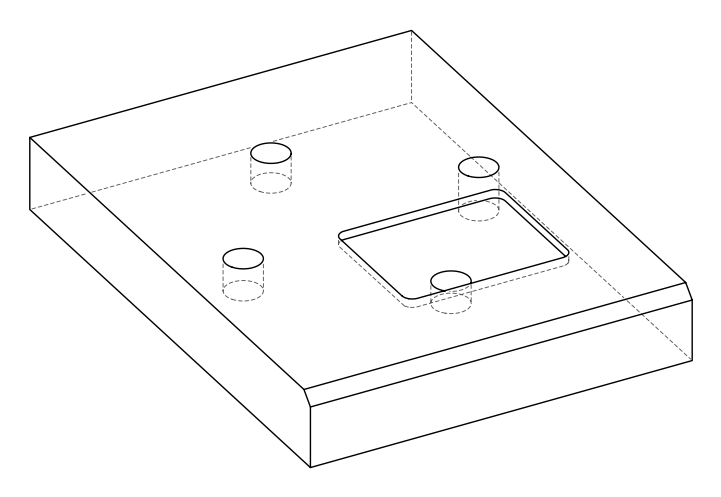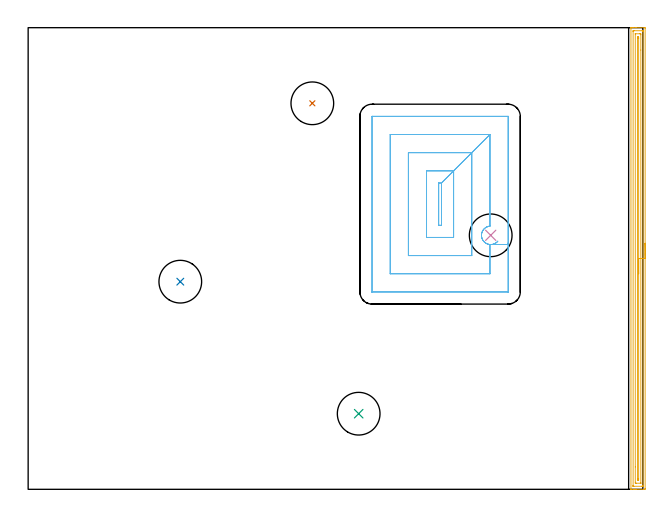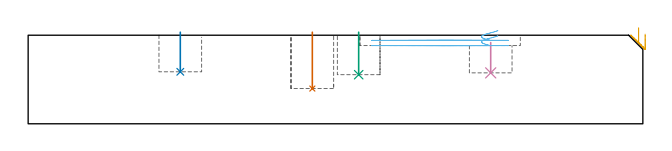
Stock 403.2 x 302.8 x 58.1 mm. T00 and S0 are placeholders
(PLAN: 6 operations, 2 tool changes, 15.4 min)
(1 INDEXABLE_INSERT_DRILL_BLIND_HOLE_FROM_SOLID | STEP1POCKET | UGT0302_007 | 0.15 min | 21531 mm3)
(2 INDEXABLE_INSERT_DRILL_BLIND_HOLE_FROM_SOLID_1 | STEP1POCKET_1 | UGT0302_007 | 0.11 min | 14764 mm3)
(3 INDEXABLE_INSERT_DRILL_BLIND_HOLE_FROM_SOLID_2 | STEP1POCKET_2 | UGT0302_007 | 0.11 min | 15935 mm3)
(4 INDEXABLE_INSERT_DRILL_BLIND_HOLE_FROM_SOLID_3 | STEP1POCKET_3 | UGT0302_007 | 0.08 min | 15195 mm3)
(5 AREA_MILL | FG_CHAMFER_SURFACE | UGT0205_001 | 9.88 min | 13095 mm3)
(6 MILL_RECTANGULAR_POCKET | POCKET_RECTANGULAR_STRAIGHT | UGT0201_134 | Follow Part, ap 3.975, ae 75% | 5.06 min | 89236 mm3)
(TOOL UGT0302_007 | Indexable Insert Drill 28mm | D28 PA180 FL50 Z2)
(TOOL UGT0205_001 | Chamfer Mill 20 x 3 x 45 deg. | D20 FL50 Z2)
(TOOL UGT0201_134 | Carbide End Mill 15.9 | D15.9 FL30 Z4)
(OP 1 INDEXABLE_INSERT_DRILL_BLIND_HOLE_FROM_SOLID)
G17 G21 G94 G90
T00 M6
G54
G17 G0 G90 X186.4 Y253.2 S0 M3
G43 Z68.1 H0
G94 G81 G98 Z23.1 F250. R60.1
G80
M5
M2
(OP 2 INDEXABLE_INSERT_DRILL_BLIND_HOLE_FROM_SOLID_1)
G17 G21 G94 G90
T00 M6
G54
G17 G0 G90 X99.8 Y136.2 S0 M3
G43 Z68.1 H0
G94 G81 G98 Z34.1 F250. R60.1
G80
M5
M2
(OP 3 INDEXABLE_INSERT_DRILL_BLIND_HOLE_FROM_SOLID_2)
G17 G21 G94 G90
T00 M6
G54
G17 G0 G90 X216.8 Y49.6 S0 M3
G43 Z68.1 H0
G94 G81 G98 Z32.2 F250. R60.1
G80
M5
M2
(OP 4 INDEXABLE_INSERT_DRILL_BLIND_HOLE_FROM_SOLID_3)
G17 G21 G94 G90
T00 M6
G54
G17 G0 G90 X303.4 Y166.6 S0 M3
G43 Z68.1 H0
G94 G81 G98 Z33.4 F250. R53.3
G80
M5
M2
(OP 5 AREA_MILL)
G17 G21 G94 G90
T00 M6
G54
G17 G0 G90 X404.7 Y161.4 S1061 M3
G43 Z68.1 H0
Z58.8
G94 G1 Y161.362 Z57.928 F250.
Y161.248 Z57.063
Y161.059 Z56.212
Y160.797 Z55.38
Y160.463 Z54.574
Y160.06 Z53.8
Y159.591 Z53.064
Y159.06 Z52.372
Y158.471 Z51.729
Y157.828 Z51.14
Y157.136 Z50.608
Y156.4 Z50.14
Y155.626 Z49.737
Y154.82 Z49.403
Y153.988 Z49.141
Y153.136 Z48.952
Y152.272 Z48.838
Y151.4 Z48.8
Y0.603
X404.698 Y0.335 Z48.801
X404.692 Y0.01 Z48.806
X404.363 Y0. Z49.135
X398.709 Z54.785
X398.13 Z55.367
X397.815 Z55.681
X397.236 Z56.261
X396.921 Z56.574
X395.841 Z57.658
X395.463 Y0.001 Z58.028
X395.435 Y0.003 Z58.056
X395.403 Y0.009 Z58.088
X395.4 Y0.157 Z58.1
Y302.643
X395.403 Y302.79 Z58.088
X395.435 Y302.797 Z58.056
X395.463 Y302.799 Z58.028
X395.841 Y302.8 Z57.658
X396.292 Z57.208
X396.921 Z56.574
X398.13 Z55.367
X398.709 Z54.785
X404.364 Y302.799 Z49.133
X404.692 Y302.79 Z48.806
X404.699 Y302.464 Z48.799
X404.7 Y151.4 Z48.8
X403.286 Z50.214
X403.285 Y2.388 Z50.215
X403.284 Y2.283 Z50.216
X403.279 Y2.175 Z50.221
X403.27 Y2.01 Z50.23
X403.179 Y2.008 Z50.321
X402.672 Y2.001 Z50.828
X397.309 Y2. Z56.191
X396.921 Y2.002 Z56.579
X396.866 Y2.005 Z56.634
X396.833 Y2.01 Z56.667
X396.821 Y2.015 Z56.679
X396.819 Y2.068 Z56.681
X396.815 Y2.281 Z56.685
X396.814 Y2.388 Z56.686
Y2.494
X396.815 Y300.412 Z56.685
X396.816 Y300.517 Z56.684
X396.821 Y300.625 Z56.679
X396.83 Y300.79 Z56.67
X396.921 Y300.792 Z56.579
X397.428 Y300.799 Z56.072
X402.791 Y300.8 Z50.709
X403.179 Y300.798 Z50.321
X403.234 Y300.795 Z50.266
X403.267 Y300.79 Z50.233
X403.279 Y300.785 Z50.221
X403.281 Y300.732 Z50.219
X403.285 Y300.519 Z50.215
X403.286 Y300.412 Z50.214
Y300.306
Y151.4
X401.872 Z51.628
X401.871 Y4.172 Z51.629
X401.87 Y4.052 Z51.63
X401.868 Y4.024 Z51.632
X401.866 Y4.016 Z51.634
X401.85 Y4.01 Z51.65
X401.736 Y4.004 Z51.764
X401.563 Y4. Z51.937
X398.881 Z54.619
X398.709 Y4.003 Z54.791
X398.537 Y4.008 Z54.963
X398.235 Y4.022 Z55.265
X398.233 Y4.172 Z55.267
X398.229 Y4.651 Z55.271
X398.228 Y14.69 Z55.272
X398.229 Y298.628 Z55.271
X398.23 Y298.747 Z55.27
X398.232 Y298.776 Z55.268
X398.234 Y298.784 Z55.266
X398.25 Y298.79 Z55.25
X398.364 Y298.796 Z55.136
X398.537 Y298.8 Z54.963
X401.219 Z52.281
X401.391 Y298.797 Z52.109
X401.563 Y298.792 Z51.937
X401.865 Y298.778 Z51.635
X401.867 Y298.628 Z51.633
X401.871 Y298.149 Z51.629
X401.872 Y288.14 Z51.628
Y151.4
X400.457 Z53.043
Y6.849
X400.451 Y6.037 Z53.049
X400.447 Y6.006 Z53.053
X399.653 Y6.01 Z53.847
X399.643 Y6.809 Z53.857
Y6.849
Y295.99
X399.653 Y296.793 Z53.847
X400.447 Y296.79 Z53.053
X400.457 Y295.991 Z53.043
Y295.951
Y151.4
Y150.528 Z53.081
Y149.663 Z53.195
Y148.812 Z53.383
Y147.98 Z53.646
Y147.174 Z53.98
Y146.4 Z54.382
Y145.664 Z54.851
Y144.972 Z55.382
Y144.329 Z55.972
Y143.739 Z56.615
Y143.208 Z57.307
Y142.74 Z58.043
Y142.337 Z58.816
Y142.003 Z59.622
Y141.741 Z60.454
Y141.552 Z61.306
Y141.438 Z62.171
Y141.4 Z63.043
G0 Z68.1
M5
M2
(OP 6 MILL_RECTANGULAR_POCKET)
G17 G21 G94 G90
T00 M6
G54
G17 G0 G90 X308.081 Y162.775 S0 M3
G43 Z68.1 H0
Z61.1
G94 G1 X307.984 Y162.645 Z61.056 F250.
X307.351 Y162.015 Z60.817
X306.632 Y161.484 Z60.578
X305.844 Y161.064 Z60.338
X305.002 Y160.765 Z60.099
X304.126 Y160.592 Z59.86
X303.233 Y160.549 Z59.62
X302.539 Y160.607 Z59.433
X301.897 Y160.733 Z59.258
X301.564 Y160.838 Z59.165
X301.225 Y160.948 Z59.069
X300.736 Y161.162 Z58.926
X300.267 Y161.417 Z58.783
X299.966 Y161.62 Z58.686
X299.679 Y161.822 Z58.592
X298.989 Y162.457 Z58.341
X298.404 Y163.19 Z58.089
X297.938 Y164.003 Z57.838
X297.6 Y164.878 Z57.587
X297.399 Y165.794 Z57.336
X297.371 Y166.143 Z57.242
X297.345 Y166.491 Z57.148
X297.394 Y167.373 Z56.912
X297.571 Y168.238 Z56.675
X297.872 Y169.069 Z56.438
X298.29 Y169.848 Z56.201
X298.817 Y170.557 Z55.965
X299.441 Y171.182 Z55.728
X300.15 Y171.709 Z55.491
X300.928 Y172.129 Z55.254
X301.253 Y172.252 Z55.161
X301.579 Y172.375 Z55.068
X302.074 Y172.508 Z54.93
X302.578 Y172.598 Z54.793
X302.925 Y172.625 Z54.7
Y232.725 F500.
X271.125 Y200.925
X269.275
Y173.175
X271.125
Y200.925
X279.075 Y208.875
X261.325
Y165.225
X279.075
Y208.875
X291. Y220.8
X249.4
Y153.3
X291.
Y220.8
X302.925 Y232.725
X237.475
Y141.375
X302.925
Y160.575
G3 X303.854 Y160.575 R6.069
G1 X314.85
Y244.6
X314.852 Y244.63
X314.83 Y244.652
X314.8 Y244.65
X225.6
X225.57 Y244.652
X225.548 Y244.63
X225.55 Y244.6
Y129.5
X225.548 Y129.47
X225.57 Y129.448
X225.6 Y129.45
X314.8
X314.83 Y129.448
X314.852 Y129.47
X314.85 Y129.5
Y160.575
Y161.575
G0 X308.076 Y162.782 Z57.7
G1 X307.751 Y162.391 Z57.564 F250.
X307.062 Y161.781 Z57.317
X306.288 Y161.283 Z57.071
X305.449 Y160.906 Z56.824
X304.562 Y160.661 Z56.578
X303.648 Y160.552 Z56.331
X302.729 Y160.583 Z56.085
X301.882 Y160.737 Z55.854
X301.272 Y160.941 Z55.681
X300.939 Y161.068 Z55.586
X300.26 Y161.421 Z55.381
X299.966 Y161.621 Z55.286
X299.679 Y161.822 Z55.192
X298.989 Y162.457 Z54.94
X298.404 Y163.19 Z54.689
X297.938 Y164.003 Z54.438
X297.6 Y164.878 Z54.187
X297.399 Y165.794 Z53.935
X297.371 Y166.143 Z53.841
X297.345 Y166.491 Z53.748
X297.407 Y167.472 Z53.485
X297.628 Y168.431 Z53.221
X298.001 Y169.341 Z52.958
X298.516 Y170.179 Z52.694
X299.16 Y170.922 Z52.43
X299.915 Y171.552 Z52.167
X300.211 Y171.736 Z52.074
X300.507 Y171.92 Z51.98
X300.925 Y172.127 Z51.855
X301.251 Y172.251 Z51.762
X301.576 Y172.374 Z51.669
X302.072 Y172.508 Z51.531
X302.578 Y172.598 Z51.393
X302.925 Y172.625 Z51.3
Y232.725 F500.
X271.125 Y200.925
X269.275
Y173.175
X271.125
Y200.925
X279.075 Y208.875
X261.325
Y165.225
X279.075
Y208.875
X291. Y220.8
X249.4
Y153.3
X291.
Y220.8
X302.925 Y232.725
X237.475
Y141.375
X302.925
Y160.575
G3 X303.854 Y160.575 R6.069
G1 X314.85
Y244.6
X314.852 Y244.63
X314.83 Y244.652
X314.8 Y244.65
X225.6
X225.57 Y244.652
X225.548 Y244.63
X225.55 Y244.6
Y129.5
X225.548 Y129.47
X225.57 Y129.448
X225.6 Y129.45
X314.8
X314.83 Y129.448
X314.852 Y129.47
X314.85 Y129.5
Y160.575
Y161.575
G0 Z68.1
M5
M2
